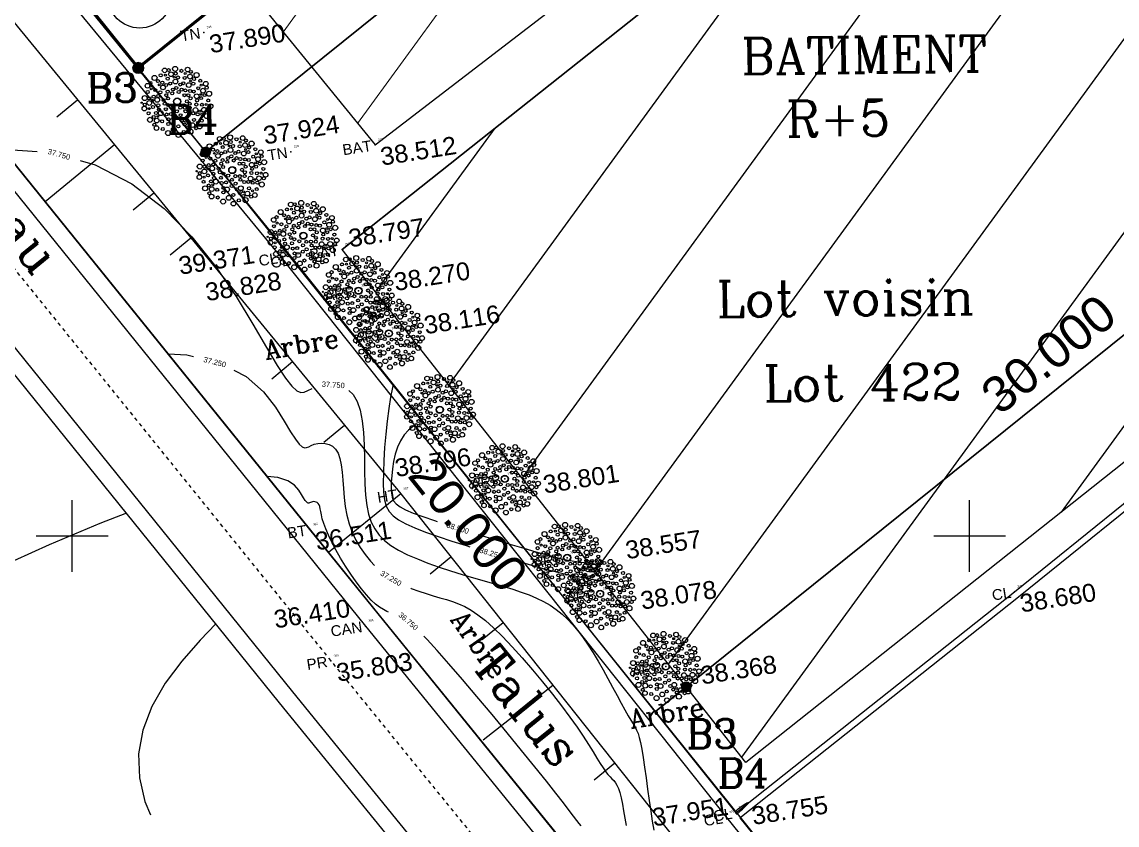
# Model space of a CAD drawing. Header units: metres. Extents: x 394092 to 394268, y 588562 to 588788.
# Drawn here: x 394198.6 to 394229.11, y 588591.95 to 588614.32 of the extents above; entities that cross this region are included whole.
import ezdxf
from ezdxf.enums import TextEntityAlignment as Align

# ---------------------------------------------------------------- set-up
doc = ezdxf.new("R2010")
doc.units = ezdxf.units.M
doc.linetypes.add('ACAD_ISO03W100', pattern=[30, 12, -18])
for name, color, linetype in [('ARBRE', 3, 'Continuous'), ('BAS TALURE', 9, 'Continuous'), ('BATIMENT', 6, 'Continuous'), ('CADRE', 7, 'Continuous'), ('CANIVEAU', 5, 'Continuous'), ('Carroyage(1)_Croix', 7, 'Continuous'), ('CLOTURE', 7, 'Continuous'), ('CN_01_00', 7, 'Continuous'), ('Cotation Courbes de niveau', 7, 'Continuous'), ('Cotation Linéaire', 1, 'Continuous'), ('HAUT TALURE', 8, 'Continuous'), ('IL', 70, 'Continuous'), ('L', 10, 'Continuous'), ('LOTS', 7, 'Continuous'), ('Talus', 35, 'Continuous'), ('TopoAlt', 150, 'Continuous'), ('TopoCod', 1, 'Continuous'), ('TOPOJIS', 7, 'Continuous'), ('TopoMat', 3, 'Continuous')]:
    doc.layers.add(name, color=color, linetype=linetype)
doc.styles.add('ROMANC', font='romanc.shx', dxfattribs={"height": 10})
doc.styles.get("Standard").update_dxf_attribs({"font": 'arial.ttf'})
doc.dimstyles.new('ISO-25', dxfattribs={"dimtxt": 2.5, "dimasz": 2.5, "dimexe": 1.25, "dimexo": 0.625, "dimtad": 1, "dimdec": 3, "dimzin": 1, "dimtxsty": 'Standard', "dimcen": 2.5, "dimadec": 0, "dimazin": 0, "dimtfac": 1, "dimtdec": 3, "dimtmove": 0, "dimatfit": 3, "dimfxl": 1, "dimarcsym": 0})
pattern_1 = [(53.91864724, (95911.749, -54374.0705), (-2.565976575, 1.869863422), [])]

# ---------------------------------------------------------------- blocks, each defined once
blk = doc.blocks.new('TCPOINT')
at = {"color": 0}
blk.add_point((0, 0), dxfattribs=at)
at = {"layer": 'TopoAlt'}
blk.add_attdef('ALT', text='', height=0.5, dxfattribs=at).set_placement((0.1, -0.1), align=Align.TOP_LEFT)
at = {"layer": 'TopoCod'}
blk.add_attdef('COD', text='', height=0.3, dxfattribs=at).set_placement((-0.1, 0), align=Align.MIDDLE_RIGHT)
at = {"layer": 'TopoMat'}
blk.add_attdef('MAT', (0.1, 0.1), '', height=0.3, dxfattribs=at)
blk = doc.blocks.new('V003')
at = {"color": 0}
for centre, radius in [((-0.327, 1.466), 0.103), ((-0.151, 1.448), 0.0675), ((0.142, 1.456), 0.112), ((-1.193, 0.912), 0.103), ((-1.046, 1.012), 0.0675), ((-0.827, 1.207), 0.112), ((-0.699, 1.041), 0.0675), ((-0.536, 1.277), 0.0675), ((-0.517, 0.942), 0.0675), ((-0.33, 1.253), 0.044), ((-0.251, 1.08), 0.0675), ((-0.075, 1.247), 0.106), ((0.067, 0.895), 0.106), ((0.045, 1.093), 0.0415), ((0.134, 1.247), 0.0675), ((0.209, 1.054), 0.0675), ((0.41, 1.322), 0.0675), ((0.501, 0.989), 0.0675), ((0.553, 1.172), 0.044), ((0.691, 1.333), 0.103), ((0.744, 1.004), 0.106), ((0.815, 1.206), 0.0675), ((1.045, 1.024), 0.112), ((-1.409, 0.393), 0.112), ((-1.231, 0.634), 0.0675), ((-1.058, 0.748), 0.044), ((-0.886, 0.666), 0.0675), ((-0.679, 0.533), 0.0675), ((-0.668, 0.867), 0.0415), ((-0.524, 0.729), 0.106), ((-0.363, 0.81), 0.0675), ((-0.348, 0.506), 0.0675), ((-0.178, 0.845), 0.0675), ((-0.104, 0.559), 0.0675), ((0.059, 0.611), 0.0675), ((0.255, 0.726), 0.0675), ((0.279, 0.495), 0.0675), ((0.407, 0.762), 0.0675), ((0.438, 0.43), 0.0675), ((0.627, 0.643), 0.106), ((0.737, 0.808), 0.0415), ((0.838, 0.673), 0.0675), ((0.904, 0.869), 0.0675), ((1.02, 0.435), 0.0675), ((1.164, 0.749), 0.0675), ((1.177, 0.543), 0.044), ((1.387, 0.577), 0.103), ((-1.578, 0.21), 0.027), ((-1.5, -0.068), 0.103), ((-1.452, 0.103), 0.0675), ((-1.241, 0.142), 0.106), ((-1.205, 0.348), 0.0675), ((-1.107, -0.06), 0.0675), ((-1.069, 0.234), 0.0415), ((-1.002, 0.389), 0.0675), ((-0.87, 0.221), 0.106), ((-0.863, -0.028), 0.0675), ((-0.798, 0.387), 0.0675), ((-0.591, 0.164), 0.0675), ((-0.568, -0.006), 0.0675), ((-0.439, 0.361), 0.0675), ((-0.381, 0.203), 0.0675), ((-0.161, 0.4), 0.0675), ((0.134, 0.41), 0.0675), ((0.366, 0.228), 0.0675), ((0.427, -0.061), 0.0675), ((0.532, 0.2), 0.0675), ((0.612, 0.048), 0.0675), ((0.642, 0.372), 0.0675), ((0.801, 0.322), 0.0675), ((0.894, 0.09), 0.106), ((1.075, -0.023), 0.0675), ((1.085, 0.145), 0.0415), ((1.215, 0.291), 0.106), ((1.251, 0.085), 0.0675), ((1.4, 0.4), 0.0675), ((1.459, 0.113), 0.112), ((-1.35, -0.306), 0.0675), ((-1.291, -0.107), 0.044), ((-1.147, -0.507), 0.0675), ((-1.018, -0.346), 0.0675), ((-0.969, -0.508), 0.0415), ((-0.861, -0.216), 0.0675), ((-0.809, -0.39), 0.106), ((-0.563, -0.49), 0.0675), ((-0.558, -0.255), 0.0675), ((-0.422, -0.089), 0.0675), ((-0.364, -0.501), 0.0675), ((-0.221, -0.214), 0.0675), ((-0.088, -0.424), 0.0675), ((0.089, -0.291), 0.0675), ((0.288, -0.321), 0.0675), ((0.289, -0.489), 0.0675), ((0.5, -0.356), 0.0675), ((0.536, -0.189), 0.0675), ((0.742, -0.506), 0.106), ((0.821, -0.268), 0.0675), ((0.883, -0.091), 0.0675), ((1.061, -0.322), 0.0675), ((1.118, -0.558), 0.106), ((1.25, -0.341), 0.044), ((1.373, -0.175), 0.0675), ((1.433, -0.449), 0.103), ((-1.332, -0.605), 0.112), ((-1.178, -0.854), 0.0675), ((-1.106, -1.016), 0.103), ((-1.042, -0.689), 0.106), ((-0.809, -0.757), 0.0675), ((-0.557, -0.919), 0.0675), ((-0.52, -0.719), 0.0675), ((-0.369, -0.819), 0.106), ((-0.143, -0.7), 0.0675), ((0.045, -0.623), 0.0675), ((0.064, -0.885), 0.0675), ((0.243, -0.864), 0.106), ((0.443, -0.612), 0.0675), ((0.605, -0.929), 0.0675), ((0.618, -0.637), 0.0675), ((0.809, -0.709), 0.0675), ((0.94, -1.017), 0.0675), ((0.924, -0.586), 0.0415), ((1.013, -0.74), 0.0675), ((1.19, -0.851), 0.112), ((1.329, -0.593), 0.0675), ((-0.838, -1.102), 0.0675), ((-0.632, -1.32), 0.112), ((-0.356, -1.198), 0.106), ((-0.194, -1.489), 0.103), ((-0.133, -1.1), 0.0675), ((0.067, -1.383), 0.0675), ((0.164, -1.062), 0.0675), ((0.301, -1.218), 0.0675), ((0.364, -1.417), 0.112), ((0.331, -1.043), 0.0415), ((0.497, -1.146), 0.106), ((0.637, -1.309), 0.0675), ((0.739, -1.064), 0.044), ((0.809, -1.265), 0.103)]:
    blk.add_circle(centre, radius, dxfattribs=at)
at = {"color": 0, "linetype": 'ByBlock'}
for radius in [0.161, 0.145]:
    blk.add_circle((0, 0), radius, dxfattribs=at)
blk = doc.blocks.new('*D14')
at = {"layer": 'Defpoints', "color": 0, "transparency": 16777216}
for p in [(394120.614, 588761.996), (394247.991, 588603.509), (394247.991, 588603.509)]:
    blk.add_point(p, dxfattribs=at)
at = {"color": 0, "lineweight": 13, "transparency": 16777216, "insert": (394185.492, 588683.709), "char_height": 1.5, "attachment_point": 5, "rotation": 308.7891}
blk.add_mtext('203,330', dxfattribs=at)

msp = doc.modelspace()

# ---------------------------------------------------------------- hatches: boundary and pattern name
h = msp.add_hatch()
h.set_pattern_fill('ANSI31', color=256, angle=8.91865)
h.set_pattern_definition(pattern_1)
h.paths.add_polyline_path([(394207.5198, 588607.979), (394218.768, 588593.6901), (394240.7758, 588611.1531), (394229.5275, 588625.4421)])
h.paths.add_polyline_path([(394240.1387, 588609.7121), (394242.5017, 588610.0829), (394242.3828, 588610.84), (394240.0199, 588610.4692)], flags=9)
h.paths.add_polyline_path([(394229.6143, 588624.7101), (394231.9773, 588625.0809), (394231.8585, 588625.838), (394229.4955, 588625.4672)], flags=9)
h.paths.add_polyline_path([(394216.906, 588616.8393), (394219.2688, 588617.2101), (394219.1501, 588617.9667), (394216.7873, 588617.5959)], flags=25)
h.paths.add_polyline_path([(394219.9052, 588618.0824), (394222.268, 588618.4532), (394222.1492, 588619.2098), (394219.7864, 588618.839)], flags=25)
h.paths.add_polyline_path([(394224.0942, 588620.7717), (394226.4571, 588621.1425), (394226.3383, 588621.8996), (394223.9754, 588621.5288)], flags=24)
h.paths.add_polyline_path([(394227.34, 588624.1005), (394229.703, 588624.4713), (394229.5842, 588625.2284), (394227.2212, 588624.8576)], flags=25)
h.paths.add_polyline_path([(394207.6352, 588607.8832), (394209.9982, 588608.254), (394209.8794, 588609.0111), (394207.5164, 588608.6403)], flags=9)
h.paths.add_polyline_path([(394217.4437, 588595.7066), (394219.8067, 588596.0774), (394219.6879, 588596.8345), (394217.3249, 588596.4637)], flags=24)
h.paths.add_polyline_path([(394215.769, 588597.7917), (394218.1319, 588598.1626), (394218.0131, 588598.9197), (394215.6502, 588598.5488)], flags=24)
h.paths.add_polyline_path([(394215.3482, 588599.1967), (394217.7111, 588599.5675), (394217.5923, 588600.3246), (394215.2294, 588599.9538)], flags=24)
h.paths.add_polyline_path([(394213.0537, 588601.0263), (394215.4166, 588601.3971), (394215.2978, 588602.1542), (394212.9349, 588601.7834)], flags=24)
h.paths.add_polyline_path([(394209.7364, 588605.4635), (394212.0994, 588605.8344), (394211.9806, 588606.5915), (394209.6176, 588606.2206)], flags=24)
h.paths.add_polyline_path([(394208.901, 588606.6679), (394211.264, 588607.0387), (394211.1452, 588607.7958), (394208.7822, 588607.425)], flags=24)
h.paths.add_polyline_path([(394217.9512, 588612.6058), (394225.8793, 588612.6942), (394225.8626, 588614.1941), (394217.9345, 588614.1057)], flags=24)
h.paths.add_polyline_path([(394219.5972, 588610.8654), (394223.097, 588610.9044), (394223.0803, 588612.4044), (394219.5805, 588612.3653)], flags=24)
h = msp.add_hatch(color=0)
h.dxf.hatch_style = 1
edge = h.paths.add_edge_path()
edge.add_arc((394201.842, 588613.037), 0.1586, 0, 360)
h = msp.add_hatch(color=0)
h.dxf.hatch_style = 1
edge = h.paths.add_edge_path()
edge.add_arc((394203.721, 588610.698), 0.1373, 0, 360)
h = msp.add_hatch(color=0)
h.dxf.hatch_style = 1
edge = h.paths.add_edge_path()
edge.add_arc((394217.1086, 588595.7981), 0.1373, 0, 360)
at = {"layer": 'BATIMENT', "lineweight": 13}
h = msp.add_hatch(dxfattribs=at)
h.set_pattern_fill('ANSI31', color=256, angle=8.91865)
h.set_pattern_definition(pattern_1)
h.paths.add_polyline_path([(394199.1027, 588653.2039), (394184.0994, 588641.1411), (394195.9924, 588626.1627), (394208.4362, 588610.8923), (394216.9051, 588617.404), (394210.8939, 588624.9088), (394211.3172, 588630.5132), (394214.9368, 588633.462)])
h.paths.add_polyline_path([(394192.1631, 588649.2622), (394194.5261, 588649.633), (394194.4073, 588650.3901), (394192.0443, 588650.0193)], flags=25)
h.paths.add_polyline_path([(394195.6969, 588649.7849), (394198.0598, 588650.1558), (394197.941, 588650.9129), (394195.578, 588650.5421)], flags=24)
h.paths.add_polyline_path([(394195.0566, 588650.8333), (394197.4196, 588651.2041), (394197.3008, 588651.9612), (394194.9378, 588651.5904)], flags=25)
h.paths.add_polyline_path([(394194.2637, 588652.8001), (394196.6267, 588653.1709), (394196.5078, 588653.928), (394194.1449, 588653.5572)], flags=9)
h.paths.add_polyline_path([(394199.2598, 588652.7224), (394201.6228, 588653.0932), (394201.504, 588653.8503), (394199.141, 588653.4795)], flags=9)
h.paths.add_polyline_path([(394215.0236, 588632.73), (394217.3866, 588633.1008), (394217.2677, 588633.8579), (394214.9048, 588633.4871)], flags=9)
h.paths.add_polyline_path([(394211.404, 588629.7812), (394213.7669, 588630.152), (394213.6481, 588630.9091), (394211.2852, 588630.5383)], flags=25)
h.paths.add_polyline_path([(394211.1741, 588625.3439), (394213.5371, 588625.7147), (394213.4183, 588626.4718), (394211.0553, 588626.101)], flags=25)
h.paths.add_polyline_path([(394210.9807, 588624.1768), (394213.3437, 588624.5476), (394213.2249, 588625.3047), (394210.8619, 588624.9339)], flags=24)
h.paths.add_polyline_path([(394212.6209, 588619.7326), (394214.9838, 588620.1035), (394214.865, 588620.8606), (394212.5021, 588620.4897)], flags=24)
h.paths.add_polyline_path([(394216.5418, 588617.6874), (394218.9048, 588618.0582), (394218.786, 588618.8153), (394216.423, 588618.4445)], flags=9)
h.paths.add_polyline_path([(394216.906, 588616.8393), (394219.2688, 588617.2101), (394219.1501, 588617.9667), (394216.7873, 588617.5959)], flags=9)
h.paths.add_polyline_path([(394203.7539, 588613.2918), (394206.1168, 588613.6626), (394205.998, 588614.4197), (394203.6351, 588614.0489)], flags=25)
h.paths.add_polyline_path([(394203.1194, 588617.1802), (394205.4823, 588617.551), (394205.3635, 588618.3081), (394203.0006, 588617.9373)], flags=25)
h.paths.add_polyline_path([(394198.4591, 588620.513), (394200.8221, 588620.8838), (394200.7033, 588621.6409), (394198.3403, 588621.2701)], flags=25)
h.paths.add_polyline_path([(394197.1363, 588621.984), (394199.4993, 588622.3548), (394199.3805, 588623.1119), (394197.0175, 588622.7411)], flags=25)
h.paths.add_polyline_path([(394194.2047, 588625.0327), (394196.5677, 588625.4035), (394196.4489, 588626.1606), (394194.0859, 588625.7898)], flags=25)
h.paths.add_polyline_path([(394196.071, 588626.0026), (394198.434, 588626.3735), (394198.3152, 588627.1306), (394195.9522, 588626.7597)], flags=25)
h.paths.add_polyline_path([(394195.4564, 588626.6253), (394197.8193, 588626.9961), (394197.7005, 588627.7532), (394195.3375, 588627.3824)], flags=25)
h.paths.add_polyline_path([(394191.3426, 588629.2122), (394193.7056, 588629.583), (394193.5868, 588630.3401), (394191.2238, 588629.9693)], flags=25)
h.paths.add_polyline_path([(394192.2284, 588630.7954), (394194.5913, 588631.1663), (394194.4725, 588631.9234), (394192.1096, 588631.5525)], flags=25)
h.paths.add_polyline_path([(394187.8454, 588633.2171), (394190.2084, 588633.5879), (394190.0895, 588634.345), (394187.7266, 588633.9742)], flags=25)
h.paths.add_polyline_path([(394185.7916, 588636.4743), (394188.1545, 588636.8451), (394188.0357, 588637.6022), (394185.6727, 588637.2314)], flags=25)
h.paths.add_polyline_path([(394184.295, 588638.181), (394186.6579, 588638.5518), (394186.5391, 588639.3089), (394184.1762, 588638.9381)], flags=25)
h.paths.add_polyline_path([(394184.1862, 588640.4091), (394186.5492, 588640.7799), (394186.4304, 588641.537), (394184.0674, 588641.1662)], flags=9)
h.paths.add_polyline_path([(394182.5013, 588640.8704), (394184.8643, 588641.2413), (394184.7455, 588641.9984), (394182.3825, 588641.6275)], flags=9)
h.paths.add_polyline_path([(394183.9424, 588642.8857), (394186.3054, 588643.2565), (394186.1866, 588644.0136), (394183.8236, 588643.6428)], flags=9)
h.paths.add_polyline_path([(394186.3997, 588644.0615), (394188.7627, 588644.4323), (394188.6439, 588645.1894), (394186.2809, 588644.8186)], flags=25)
h.paths.add_polyline_path([(394188.4357, 588643.5528), (394190.7987, 588643.9237), (394190.6798, 588644.6808), (394188.3169, 588644.31)], flags=24)
h.paths.add_polyline_path([(394197.4287, 588634.5396), (394203.9372, 588639.0675), (394203.0806, 588640.2988), (394196.5721, 588635.771)], flags=24)
h.paths.add_polyline_path([(394199.7943, 588634.2898), (394202.4719, 588636.1526), (394201.6153, 588637.384), (394198.9376, 588635.5212)], flags=24)

# ---------------------------------------------------------------- linework, layer by layer
at = {"color": 0, "ltscale": 0.001, "elevation": 0.054, "flags": 128}
for points in [[(394200.1497, 588612.1438), (394199.5727, 588611.6694)], [(394202.2794, 588609.5474), (394201.7023, 588609.073)], [(394203.307, 588608.2946), (394202.7299, 588607.8202)], [(394206.1353, 588604.8465), (394205.5582, 588604.3721)], [(394207.5852, 588603.0788), (394207.0081, 588602.6044)], [(394210.5486, 588599.4123), (394209.9715, 588598.9378)], [(394212.0029, 588597.5833), (394211.4258, 588597.1088)], [(394215.1148, 588593.6696), (394214.5378, 588593.1952)]]:
    msp.add_lwpolyline(points, dxfattribs=at)
msp.add_circle((394201.8819, 588615.0338, -37.781), 0.8847)
at = {"color": 0, "lineweight": 13}
for centre, radius in [((394201.842, 588613.037), 0.1586), ((394203.721, 588610.698), 0.1373), ((394217.1086, 588595.7981, 1.785), 0.1373)]:
    msp.add_circle(centre, radius, dxfattribs=at)
at = {"layer": 'BAS TALURE', "elevation": -1.412, "flags": 128}
msp.add_lwpolyline([(394221.4534, 588581.8209), (394215.1092, 588589.7085), (394206.6241, 588600.1763), (394184.557, 588627.4937), (394177.288, 588636.4936), (394161.8639, 588655.534), (394163.2161, 588656.4465)], dxfattribs=at)
at = {"layer": 'BATIMENT', "flags": 128}
for points, elevation in [([(394216.9051, 588617.404), (394210.8939, 588624.9088), (394211.3172, 588630.5132), (394214.9368, 588633.462), (394199.1027, 588653.2039), (394184.0994, 588641.1411), (394195.9924, 588626.1627), (394208.4362, 588610.8923), (394216.9051, 588617.404)], 2.744), ([(394240.7758, 588611.1531), (394229.5275, 588625.4421), (394207.5198, 588607.979)], 1.505), ([(394240.7758, 588611.1531), (394218.768, 588593.6901)], 2.274), ([(394218.768, 588593.6901), (394207.5198, 588607.979)], 1.785)]:
    msp.add_lwpolyline(points, dxfattribs=dict(at, elevation=elevation))
at = {"layer": 'BATIMENT', "ltscale": 0.001, "elevation": 1.785, "flags": 128}
msp.add_lwpolyline([(394207.5198, 588607.979), (394229.5275, 588625.4421), (394240.7758, 588611.1531), (394218.768, 588593.6901), (394207.5198, 588607.979)], dxfattribs=at)
at = {"layer": 'CANIVEAU', "flags": 128}
for points, elevation in [([(394139.4143, 588683.3758), (394163.152, 588653.9365), (394177.3872, 588636.3712), (394184.6656, 588627.3593), (394208.5485, 588597.7941), (394214.0425, 588591.0347)], -1.163), ([(394139.0406, 588683.0745), (394162.7787, 588653.6347), (394177.0141, 588636.0693), (394184.2922, 588627.0577), (394208.1756, 588597.4919), (394213.67, 588590.732)], -1.163), ([(394219.5522, 588579.076), (394211.4432, 588589.1506), (394206.1494, 588595.6576), (394182.0641, 588625.4974), (394175.2057, 588633.9695), (394161.2575, 588651.2217), (394137.565, 588680.6029)], -1.441), ([(394219.1782, 588578.775), (394211.0701, 588588.8487), (394205.7765, 588595.3554), (394181.6908, 588625.1956), (394174.8327, 588633.6675), (394160.884, 588650.9202), (394137.1913, 588680.3015)], -1.441)]:
    msp.add_lwpolyline(points, dxfattribs=dict(at, elevation=elevation))
at = {"layer": 'CANIVEAU', "color": 0, "linetype": 'ACAD_ISO03W100', "ltscale": 0.001, "elevation": -1.702, "flags": 128}
msp.add_lwpolyline([(394137.7844, 588682.4828), (394148.789, 588668.8342), (394155.4942, 588660.5188), (394159.9048, 588655.0489), (394162.3067, 588652.0721), (394176.4311, 588635.1913), (394183.1197, 588626.3499), (394188.1325, 588620.1418), (394207.2084, 588596.5183), (394212.5566, 588589.9413), (394216.8863, 588584.5602), (394219.6206, 588581.1618), (394220.4596, 588580.1317)], dxfattribs=at)
at = {"layer": 'Carroyage(1)_Croix', "ltscale": 0.001}
for p, q in [((394200, 588599), (394200, 588601)), ((394225, 588599), (394225, 588601)), ((394199, 588600), (394201, 588600)), ((394224, 588600), (394226, 588600))]:
    msp.add_line(p, q, dxfattribs=at)
at = {"layer": 'CLOTURE', "flags": 128}
for points, elevation in [([(394187.7536, 588630.2469), (394189.3727, 588628.2953), (394206.1582, 588607.7026), (394218.4864, 588592.2915), (394226.2524, 588598.4449)], 0.596), ([(394187.8506, 588629.5383), (394205.8251, 588607.7607), (394218.2263, 588592.1626), (394225.0971, 588583.6631)], 0.318), ([(394218.4864, 588592.2915), (394226.2524, 588598.4449), (394235.3567, 588605.7962), (394241.2655, 588611.6187)], 0.596), ([(394226.2524, 588598.4449), (394235.3567, 588605.7962), (394241.2655, 588611.6187)], 0.899), ([(394218.5982, 588592.1504), (394226.3648, 588598.3043), (394235.4768, 588605.6618), (394241.2506, 588611.3513)], 0.596), ([(394218.5996, 588592.1515), (394225.3166, 588583.8422)], 0.596)]:
    msp.add_lwpolyline(points, dxfattribs=dict(at, elevation=elevation))
at = {"layer": 'CN_01_00', "color": 7, "flags": 128}
for points, elevation in [([(394202.1575, 588612.6031), (394202.1959, 588612.5116)], 38.25), ([(394198.0797, 588610.7536), (394198.2076, 588610.7629), (394199.0238, 588610.7052)], 37.75), ([(394200.2238, 588610.4626), (394200.6438, 588610.3426), (394201.6646, 588609.8066), (394202.5599, 588609.1177), (394203.337, 588608.3293), (394204.0034, 588607.4948), (394204.5665, 588606.6675), (394205.0337, 588605.901), (394205.4122, 588605.2486), (394205.7107, 588604.751), (394205.9418, 588604.399), (394206.1192, 588604.1705), (394206.2567, 588604.0434), (394206.3681, 588603.9959), (394206.4671, 588604.0059), (394206.5674, 588604.0513), (394206.6828, 588604.1103)], 37.75), ([(394202.6699, 588605.0713), (394203.1956, 588605.042), (394203.3806, 588604.995)], 37.25), ([(394204.5078, 588604.6144), (394204.844, 588604.4404), (394205.3326, 588604.0181), (394205.6674, 588603.5871), (394205.9013, 588603.2017), (394206.0793, 588602.9049), (394206.2171, 588602.6949), (394206.323, 588602.5586), (394206.405, 588602.4829), (394206.4714, 588602.4545), (394206.5304, 588602.4604), (394206.5903, 588602.4876), (394206.6591, 588602.5227), (394206.743, 588602.5544), (394206.8393, 588602.577), (394206.9433, 588602.5869), (394207.05, 588602.58), (394207.1548, 588602.5525), (394207.2529, 588602.5006), (394207.3394, 588602.4203), (394207.4095, 588602.3078), (394207.4602, 588602.1607), (394207.4948, 588601.9829), (394207.5185, 588601.7799), (394207.5365, 588601.5572), (394207.5539, 588601.3203), (394207.5757, 588601.0745), (394207.6071, 588600.8254), (394207.6533, 588600.5783), (394207.7183, 588600.3382), (394207.8022, 588600.1069), (394207.9041, 588599.8859), (394208.0229, 588599.6764), (394208.1577, 588599.4797), (394208.3075, 588599.2973), (394208.426, 588599.1766)], 37.25), ([(394208.945, 588604.219), (394208.9232, 588604.1376), (394208.8686, 588603.8658), (394208.8186, 588603.5492), (394208.7741, 588603.2013), (394208.7359, 588602.8358), (394208.7052, 588602.4663), (394208.6829, 588602.1064), (394208.6698, 588601.7696), (394208.6671, 588601.4697), (394208.6763, 588601.2166), (394208.7026, 588601.0064), (394208.7516, 588600.8316), (394208.8293, 588600.6848), (394208.9413, 588600.5585), (394209.0934, 588600.4453), (394209.2915, 588600.3376), (394209.5412, 588600.2279), (394209.8455, 588600.1107), (394210.1948, 588599.9868), (394210.5768, 588599.8591), (394210.9791, 588599.7305), (394211.0761, 588599.7005)], 38.25), ([(394207.7057, 588604.0478), (394207.8233, 588603.9386), (394207.9409, 588603.7499), (394208.0255, 588603.5038), (394208.0811, 588603.2097), (394208.1142, 588602.88), (394208.1314, 588602.5272), (394208.1391, 588602.1639), (394208.1437, 588601.8025), (394208.1519, 588601.4555), (394208.17, 588601.1355), (394208.2039, 588600.852), (394208.2565, 588600.6037), (394208.3302, 588600.386), (394208.4273, 588600.1945), (394208.55, 588600.025), (394208.7006, 588599.873), (394208.8814, 588599.7341), (394209.0948, 588599.604), (394209.3415, 588599.4791), (394209.6162, 588599.3588), (394209.9123, 588599.2433), (394210.2231, 588599.1331), (394210.5417, 588599.0282), (394210.8615, 588598.9289), (394211.1758, 588598.8356), (394211.4778, 588598.7485), (394211.7621, 588598.6673), (394212.0285, 588598.5901), (394212.278, 588598.5144), (394212.5118, 588598.4378), (394212.731, 588598.3579), (394212.9367, 588598.2722), (394213.1299, 588598.1783), (394213.3117, 588598.0738), (394213.4834, 588597.9565), (394213.6461, 588597.8258), (394213.8014, 588597.6814), (394213.9506, 588597.523), (394214.0951, 588597.3503), (394214.2362, 588597.163), (394214.3754, 588596.9607), (394214.5141, 588596.7432), (394214.6531, 588596.5112), (394214.791, 588596.2702), (394214.9258, 588596.0265), (394215.0557, 588595.7866), (394215.1785, 588595.5569), (394215.2925, 588595.344), (394215.3956, 588595.1542), (394215.4858, 588594.994), (394215.562, 588594.867), (394215.6256, 588594.765), (394215.6789, 588594.6769), (394215.7242, 588594.5919), (394215.7635, 588594.4989), (394215.7992, 588594.3868), (394215.8335, 588594.2447), (394215.8686, 588594.0615), (394215.9063, 588593.8301), (394215.9463, 588593.5592), (394215.9882, 588593.2614), (394216.0312, 588592.9492), (394216.0748, 588592.6352), (394216.1182, 588592.3321), (394216.1609, 588592.0523), (394216.2023, 588591.8085)], 37.75), ([(394209.5414, 588603.0864), (394209.5086, 588603.062), (394209.3701, 588602.9461), (394209.247, 588602.8129), (394209.145, 588602.6542), (394209.0635, 588602.4741), (394209.0003, 588602.2794), (394208.9535, 588602.0772), (394208.921, 588601.8744), (394208.9007, 588601.678), (394208.8907, 588601.495), (394208.8887, 588601.3323), (394208.8945, 588601.1948), (394208.9143, 588601.0792), (394208.9558, 588600.9801), (394209.0269, 588600.8919), (394209.1355, 588600.8092), (394209.2894, 588600.7266), (394209.4964, 588600.6387), (394209.7644, 588600.5399), (394210.0972, 588600.4265), (394210.1703, 588600.4027)], 38.5), ([(394208.8136, 588597.8786), (394208.765, 588597.899), (394208.6692, 588597.9494), (394208.5657, 588598.0165), (394208.4538, 588598.1041), (394208.3328, 588598.2161), (394208.2019, 588598.3562), (394208.0613, 588598.5264), (394207.9144, 588598.7215), (394207.7654, 588598.9345), (394207.6184, 588599.1582), (394207.4779, 588599.3858), (394207.3479, 588599.6102), (394207.2327, 588599.8243), (394207.1365, 588600.0212), (394207.0623, 588600.1952), (394207.0076, 588600.3465), (394206.9686, 588600.4767), (394206.9416, 588600.5873), (394206.9228, 588600.6799), (394206.9085, 588600.7561), (394206.8948, 588600.8175), (394206.8781, 588600.8657), (394206.8554, 588600.9021), (394206.8275, 588600.928), (394206.7957, 588600.9448), (394206.7618, 588600.9537), (394206.7273, 588600.9559), (394206.6937, 588600.9527), (394206.6626, 588600.9454), (394206.6354, 588600.9352), (394206.6132, 588600.9238), (394206.5938, 588600.915), (394206.5747, 588600.9131), (394206.5532, 588600.9223), (394206.5267, 588600.9468), (394206.4925, 588600.9909), (394206.4479, 588601.0588), (394206.3903, 588601.1547), (394206.3133, 588601.2787), (394206.1948, 588601.4134), (394206.0092, 588601.5371), (394205.7308, 588601.6284), (394205.4283, 588601.6566)], 36.75), ([(394201.5145, 588600.6356), (394200.7692, 588600.3442), (394199.3579, 588599.7496), (394197.873, 588599.0887), (394196.3639, 588598.3864), (394196.0153, 588598.2175)], 36.75), ([(394211.3144, 588600.0416), (394211.3373, 588600.0346), (394211.7743, 588599.9018), (394212.1945, 588599.7757), (394212.581, 588599.6608), (394212.9165, 588599.5615), (394213.1911, 588599.4812), (394213.423, 588599.417), (394213.6377, 588599.3651), (394213.8605, 588599.3213), (394214.1168, 588599.2815), (394214.3939, 588599.2466)], 38.5), ([(394212.2493, 588599.3476), (394212.5431, 588599.2621), (394212.8643, 588599.1698), (394213.1535, 588599.0889), (394213.4201, 588599.0179), (394213.6737, 588598.9551), (394213.9239, 588598.8991), (394214.1803, 588598.8482), (394214.4526, 588598.8009), (394214.7502, 588598.7556), (394214.7841, 588598.7509)], 38.25), ([(394209.4341, 588598.5464), (394209.4461, 588598.5412), (394209.6534, 588598.4636), (394209.8577, 588598.3953), (394210.0561, 588598.3345), (394210.2456, 588598.2796), (394210.4245, 588598.2279), (394210.5962, 588598.1738), (394210.7653, 588598.1111), (394210.9367, 588598.0333), (394211.1149, 588597.9341), (394211.3048, 588597.807), (394211.5109, 588597.6458), (394211.738, 588597.4441), (394211.9889, 588597.1982), (394212.2583, 588596.9148), (394212.5391, 588596.6034), (394212.8242, 588596.2735), (394213.1064, 588595.9344), (394213.3785, 588595.5957), (394213.6335, 588595.2667), (394213.8642, 588594.957), (394214.0652, 588594.6742), (394214.2378, 588594.4193), (394214.3855, 588594.1917), (394214.5112, 588593.9907), (394214.6184, 588593.8155), (394214.71, 588593.6654), (394214.7895, 588593.5397), (394214.8599, 588593.4378), (394214.924, 588593.3578), (394214.9828, 588593.2938), (394215.0368, 588593.2387), (394215.0866, 588593.1855), (394215.1327, 588593.1272), (394215.1755, 588593.0567), (394215.2158, 588592.967), (394215.2538, 588592.851), (394215.2904, 588592.7042), (394215.3261, 588592.5314), (394215.3618, 588592.3402), (394215.3983, 588592.1378), (394215.4363, 588591.9317)], 37.25), ([(394204.0047, 588597.5505), (394203.562, 588597.1014), (394203.0502, 588596.5158), (394202.5937, 588595.8976), (394202.2226, 588595.2547), (394201.9671, 588594.5951), (394201.851, 588593.9272), (394201.8729, 588593.2602), (394202.0249, 588592.6039), (394202.184, 588592.2352)], 36.5), ([(394214.1834, 588591.9252), (394214.1276, 588591.9867), (394214.0582, 588592.074), (394213.9668, 588592.1948), (394213.8451, 588592.357), (394213.6847, 588592.5685), (394213.4772, 588592.8371), (394213.2143, 588593.1708), (394212.8916, 588593.5727), (394212.5209, 588594.0284), (394212.1177, 588594.5185), (394211.6978, 588595.0239), (394211.2768, 588595.5254), (394210.8704, 588596.0038), (394210.4944, 588596.4399), (394210.1643, 588596.8145), (394209.8919, 588597.1133), (394209.8002, 588597.2089)], 36.75)]:
    msp.add_lwpolyline(points, dxfattribs=dict(at, elevation=elevation))
at = {"layer": 'CN_01_00', "color": 7, "elevation": 38.75, "flags": 128}
msp.add_lwpolyline([(394218.8216, 588592.5667), (394218.7976, 588592.5562), (394218.7637, 588592.5374), (394218.7231, 588592.5124), (394218.6788, 588592.4835), (394218.6341, 588592.4528), (394218.592, 588592.4225), (394218.5556, 588592.3948), (394218.5274, 588592.3714), (394218.507, 588592.3522), (394218.4931, 588592.3366), (394218.4848, 588592.3241), (394218.4809, 588592.3141), (394218.4803, 588592.306), (394218.4819, 588592.2993), (394218.4845, 588592.2933), (394218.4874, 588592.2878), (394218.4901, 588592.2825), (394218.4929, 588592.2776), (394218.4955, 588592.273), (394218.4981, 588592.2687), (394218.5005, 588592.265), (394218.5028, 588592.2616), (394218.505, 588592.2588), (394218.5072, 588592.2567), (394218.5102, 588592.2559), (394218.5148, 588592.2572), (394218.5222, 588592.2616), (394218.5332, 588592.2698), (394218.5488, 588592.2827), (394218.5699, 588592.301), (394218.5974, 588592.3256), (394218.6317, 588592.3568), (394218.6705, 588592.3927), (394218.7108, 588592.4307), (394218.7497, 588592.4684), (394218.7843, 588592.5033), (394218.8116, 588592.533), (394218.8288, 588592.555), (394218.8327, 588592.5668), (394218.8216, 588592.5667)], close=True, dxfattribs=at)
at = {"layer": 'HAUT TALURE', "elevation": 0.054, "flags": 128}
msp.add_lwpolyline([(394163.2161, 588656.4465), (394178.1322, 588638.8583), (394185.2283, 588630.3354), (394209.1512, 588601.1696), (394216.8617, 588591.4727), (394223.3432, 588583.074), (394221.4534, 588581.8209)], dxfattribs=at)
at = {"layer": 'IL'}
msp.add_lwpolyline([(394120.61, 588761.997), (394247.987, 588603.51), (394236.529, 588569.878), (394110.794, 588726.321), (394115.233, 588757.675)], close=True, dxfattribs=at)
at = {"layer": 'L'}
for points in [[(394214.578, 588645.078), (394227.107, 588629.489), (394203.721, 588610.698), (394191.192, 588626.287)], [(394227.107, 588629.489), (394239.636, 588613.9), (394216.251, 588595.109), (394203.721, 588610.698)], [(394239.636, 588613.9), (394247.987, 588603.51), (394236.529, 588569.878), (394216.251, 588595.109)]]:
    msp.add_lwpolyline(points, close=True, dxfattribs=at)
at = {"layer": 'LOTS', "color": 1, "lineweight": 60}
msp.add_lwpolyline([(394214.578, 588645.078), (394225.228, 588631.827), (394201.842, 588613.037), (394191.192, 588626.287)], close=True, dxfattribs=at)
at = {"layer": 'Talus', "color": 0, "ltscale": 0.001}
for p, q in [((394201.1769, 588610.8915, 0.054), (394199.247, 588609.3086, -2.442)), ((394209.1512, 588601.1696, 0.054), (394207.1373, 588599.5432, -2.5346)), ((394213.3943, 588595.8334, 0.054), (394211.4478, 588594.3085, -2.4187))]:
    msp.add_line(p, q, dxfattribs=at)

# ---------------------------------------------------------------- block references
at = {"layer": 'ARBRE', "xscale": 0.6242188166818265, "yscale": 0.6242188166818265, "zscale": 0.566781364634035, "rotation": 9.413565317251905}
for p in [(394202.9269, 588612.1001), (394204.4601, 588610.1925), (394206.441, 588608.3645), (394207.9752, 588606.8317, 0.489), (394208.8198, 588605.6423, 0.335), (394210.2391, 588603.5165), (394212.0502, 588601.5891, 1.02), (394213.7913, 588599.3955, 0.776), (394214.7053, 588598.3901, 0.297), (394216.5349, 588596.3612, 0.587)]:
    msp.add_blockref('V003', p, dxfattribs=at)
at = {"layer": 'TOPOJIS'}
ref = msp.add_blockref('TCPOINT', (394203.6671, 588614.0238, 37.89), dxfattribs=dict(at, rotation=8.918647236070969))
ref.add_attrib('MAT', '315', (394203.7504, 588614.1381, 37.89), dxfattribs={"layer": 'TopoMat', "height": 0.06, "rotation": 8.91865})
ref.add_attrib('ALT', '37.890', dxfattribs={"layer": 'TopoAlt', "height": 0.5, "rotation": 8.91865}).set_placement((394203.7814, 588613.9405, 37.89), align=Align.TOP_LEFT)
ref.add_attrib('COD', 'TN', dxfattribs={"layer": 'TopoCod', "height": 0.3, "rotation": 8.91865}).set_placement((394203.5683, 588614.0083, 37.89), align=Align.MIDDLE_RIGHT)
ref = msp.add_blockref('TCPOINT', (394206.0956, 588610.7011, 37.924), dxfattribs=dict(at, rotation=8.918647236070969))
ref.add_attrib('MAT', '316', (394206.1788, 588610.8154, 37.924), dxfattribs={"layer": 'TopoMat', "height": 0.06, "rotation": 8.91865})
ref.add_attrib('ALT', '37.924', dxfattribs={"layer": 'TopoAlt', "height": 0.5, "rotation": 8.91865}).set_placement((394205.2894, 588611.3987, 37.924), align=Align.TOP_LEFT)
ref.add_attrib('COD', 'TN', dxfattribs={"layer": 'TopoCod', "height": 0.3, "rotation": 8.91865}).set_placement((394205.9968, 588610.6856, 37.924), align=Align.MIDDLE_RIGHT)
ref = msp.add_blockref('TCPOINT', (394208.4362, 588610.8923, 38.512), dxfattribs=dict(at, rotation=8.918647236070969))
ref.add_attrib('MAT', '318', (394208.5195, 588611.0066, 38.512), dxfattribs={"layer": 'TopoMat', "height": 0.06, "rotation": 8.91865})
ref.add_attrib('ALT', '38.512', dxfattribs={"layer": 'TopoAlt', "height": 0.5, "rotation": 8.91865}).set_placement((394208.5505, 588610.809, 38.512), align=Align.TOP_LEFT)
ref.add_attrib('COD', 'BAT', dxfattribs={"layer": 'TopoCod', "height": 0.3, "rotation": 8.91865}).set_placement((394208.3374, 588610.8768, 38.512), align=Align.MIDDLE_RIGHT)
ref = msp.add_blockref('TCPOINT', (394207.5198, 588607.979, 38.797), dxfattribs=dict(at, rotation=8.918647236070969))
ref.add_attrib('MAT', '297', (394207.6031, 588608.0933, 38.797), dxfattribs={"layer": 'TopoMat', "height": 0.06, "rotation": 8.91865})
ref.add_attrib('ALT', '38.797', dxfattribs={"layer": 'TopoAlt', "height": 0.5, "rotation": 8.91865}).set_placement((394207.6627, 588608.5319, 38.797), align=Align.TOP_LEFT)
ref.add_attrib('COD', 'BAT', dxfattribs={"layer": 'TopoCod', "height": 0.3, "rotation": 8.91865}).set_placement((394207.421, 588607.9635, 38.797), align=Align.MIDDLE_RIGHT)
ref = msp.add_blockref('TCPOINT', (394205.8251, 588607.7607, 39.371), dxfattribs=dict(at, rotation=8.918647236070969))
ref.add_attrib('MAT', '388', (394205.9084, 588607.8749, 39.371), dxfattribs={"layer": 'TopoMat', "height": 0.06, "rotation": 8.91865})
ref.add_attrib('ALT', '39.371', dxfattribs={"layer": 'TopoAlt', "height": 0.5, "rotation": 8.91865}).set_placement((394202.9283, 588607.7686, 39.371), align=Align.TOP_LEFT)
ref.add_attrib('COD', 'CL', dxfattribs={"layer": 'TopoCod', "height": 0.3, "rotation": 8.91865}).set_placement((394205.7264, 588607.7452, 39.371), align=Align.MIDDLE_RIGHT)
ref = msp.add_blockref('TCPOINT', (394206.1582, 588607.7026, 38.828), dxfattribs=dict(at, rotation=8.918647236070969))
ref.add_attrib('MAT', '317', (394206.2415, 588607.8169, 38.828), dxfattribs={"layer": 'TopoMat', "height": 0.06, "rotation": 8.91865})
ref.add_attrib('ALT', '38.828', dxfattribs={"layer": 'TopoAlt', "height": 0.5, "rotation": 8.91865}).set_placement((394203.6716, 588607.0337, 38.828), align=Align.TOP_LEFT)
ref.add_attrib('COD', 'CL', dxfattribs={"layer": 'TopoCod', "height": 0.3, "rotation": 8.91865}).set_placement((394206.0594, 588607.6871, 38.828), align=Align.MIDDLE_RIGHT)
ref = msp.add_blockref('TCPOINT', (394207.9752, 588606.8317, 38.27), dxfattribs=dict(at, rotation=8.918647236070969))
ref.add_attrib('MAT', '326', (394208.0584, 588606.946, 38.27), dxfattribs={"layer": 'TopoMat', "height": 0.06, "rotation": 8.91865})
ref.add_attrib('ALT', '38.270', dxfattribs={"layer": 'TopoAlt', "height": 0.5, "rotation": 8.91865}).set_placement((394208.9285, 588607.3166, 38.27), align=Align.TOP_LEFT)
ref.add_attrib('COD', 'ARB', dxfattribs={"layer": 'TopoCod', "height": 0.3, "rotation": 8.91865}).set_placement((394207.8764, 588606.8162, 38.27), align=Align.MIDDLE_RIGHT)
ref = msp.add_blockref('TCPOINT', (394208.8198, 588605.6423, 38.116), dxfattribs=dict(at, rotation=8.918647236070969))
ref.add_attrib('MAT', '325', (394208.9031, 588605.7566, 38.116), dxfattribs={"layer": 'TopoMat', "height": 0.06, "rotation": 8.91865})
ref.add_attrib('ALT', '38.116', dxfattribs={"layer": 'TopoAlt', "height": 0.5, "rotation": 8.91865}).set_placement((394209.7639, 588606.1122, 38.116), align=Align.TOP_LEFT)
ref.add_attrib('COD', 'ARB', dxfattribs={"layer": 'TopoCod', "height": 0.3, "rotation": 8.91865}).set_placement((394208.721, 588605.6268, 38.116), align=Align.MIDDLE_RIGHT)
ref = msp.add_blockref('TCPOINT', (394209.1512, 588601.1696, 38.796), dxfattribs=dict(at, rotation=8.918647236070969))
ref.add_attrib('MAT', '387', (394209.2345, 588601.2839, 38.796), dxfattribs={"layer": 'TopoMat', "height": 0.06, "rotation": 8.91865})
ref.add_attrib('ALT', '38.796', dxfattribs={"layer": 'TopoAlt', "height": 0.5, "rotation": 8.91865}).set_placement((394208.953, 588602.1349, 38.796), align=Align.TOP_LEFT)
ref.add_attrib('COD', 'HT', dxfattribs={"layer": 'TopoCod', "height": 0.3, "rotation": 8.91865}).set_placement((394209.0524, 588601.1541, 38.796), align=Align.MIDDLE_RIGHT)
ref = msp.add_blockref('TCPOINT', (394212.0502, 588601.5891, 38.801), dxfattribs=dict(at, rotation=8.918647236070969))
ref.add_attrib('MAT', '324', (394212.1335, 588601.7034, 38.801), dxfattribs={"layer": 'TopoMat', "height": 0.06, "rotation": 8.91865})
ref.add_attrib('ALT', '38.801', dxfattribs={"layer": 'TopoAlt', "height": 0.5, "rotation": 8.91865}).set_placement((394213.0812, 588601.675, 38.801), align=Align.TOP_LEFT)
ref.add_attrib('COD', 'ARB', dxfattribs={"layer": 'TopoCod', "height": 0.3, "rotation": 8.91865}).set_placement((394211.9514, 588601.5736, 38.801), align=Align.MIDDLE_RIGHT)
ref = msp.add_blockref('TCPOINT', (394206.6241, 588600.1763, 36.511), dxfattribs=dict(at, rotation=8.918647236070969))
ref.add_attrib('MAT', '386', (394206.7074, 588600.2906, 36.511), dxfattribs={"layer": 'TopoMat', "height": 0.06, "rotation": 8.91865})
ref.add_attrib('ALT', '36.511', dxfattribs={"layer": 'TopoAlt', "height": 0.5, "rotation": 8.91865}).set_placement((394206.7384, 588600.093, 36.511), align=Align.TOP_LEFT)
ref.add_attrib('COD', 'BT', dxfattribs={"layer": 'TopoCod', "height": 0.3, "rotation": 8.91865}).set_placement((394206.5253, 588600.1608, 36.511), align=Align.MIDDLE_RIGHT)
ref = msp.add_blockref('TCPOINT', (394213.7913, 588599.3955, 38.557), dxfattribs=dict(at, rotation=8.918647236070969))
ref.add_attrib('MAT', '323', (394213.8746, 588599.5098, 38.557), dxfattribs={"layer": 'TopoMat', "height": 0.06, "rotation": 8.91865})
ref.add_attrib('ALT', '38.557', dxfattribs={"layer": 'TopoAlt', "height": 0.5, "rotation": 8.91865}).set_placement((394215.3757, 588599.8454, 38.557), align=Align.TOP_LEFT)
ref.add_attrib('COD', 'ARB', dxfattribs={"layer": 'TopoCod', "height": 0.3, "rotation": 8.91865}).set_placement((394213.6925, 588599.38, 38.557), align=Align.MIDDLE_RIGHT)
ref = msp.add_blockref('TCPOINT', (394214.7053, 588598.3901, 38.078), dxfattribs=dict(at, rotation=8.918647236070969))
ref.add_attrib('MAT', '322', (394214.7885, 588598.5044, 38.078), dxfattribs={"layer": 'TopoMat', "height": 0.06, "rotation": 8.91865})
ref.add_attrib('ALT', '38.078', dxfattribs={"layer": 'TopoAlt', "height": 0.5, "rotation": 8.91865}).set_placement((394215.7965, 588598.4404, 38.078), align=Align.TOP_LEFT)
ref.add_attrib('COD', 'ARB', dxfattribs={"layer": 'TopoCod', "height": 0.3, "rotation": 8.91865}).set_placement((394214.6065, 588598.3746, 38.078), align=Align.MIDDLE_RIGHT)
ref = msp.add_blockref('TCPOINT', (394226.2524, 588598.4449, 38.68), dxfattribs=dict(at, rotation=8.918647236070969))
ref.add_attrib('MAT', '320', (394226.3357, 588598.5592, 38.68), dxfattribs={"layer": 'TopoMat', "height": 0.06, "rotation": 8.91865})
ref.add_attrib('ALT', '38.680', dxfattribs={"layer": 'TopoAlt', "height": 0.5, "rotation": 8.91865}).set_placement((394226.3667, 588598.3616, 38.68), align=Align.TOP_LEFT)
ref.add_attrib('COD', 'CL', dxfattribs={"layer": 'TopoCod', "height": 0.3, "rotation": 8.91865}).set_placement((394226.1536, 588598.4294, 38.68), align=Align.MIDDLE_RIGHT)
ref = msp.add_blockref('TCPOINT', (394208.1756, 588597.4919, 36.41), dxfattribs=dict(at, rotation=8.918647236070969))
ref.add_attrib('MAT', '384', (394208.2588, 588597.6062, 36.41), dxfattribs={"layer": 'TopoMat', "height": 0.06, "rotation": 8.91865})
ref.add_attrib('ALT', '36.410', dxfattribs={"layer": 'TopoAlt', "height": 0.5, "rotation": 8.91865}).set_placement((394205.5841, 588597.9185, 36.41), align=Align.TOP_LEFT)
ref.add_attrib('COD', 'CAN', dxfattribs={"layer": 'TopoCod', "height": 0.3, "rotation": 8.91865}).set_placement((394208.0768, 588597.4764, 36.41), align=Align.MIDDLE_RIGHT)
ref = msp.add_blockref('TCPOINT', (394207.2084, 588596.5183, 35.803), dxfattribs=dict(at, rotation=8.918647236070969))
ref.add_attrib('MAT', '385', (394207.2917, 588596.6326, 35.803), dxfattribs={"layer": 'TopoMat', "height": 0.06, "rotation": 8.91865})
ref.add_attrib('ALT', '35.803', dxfattribs={"layer": 'TopoAlt', "height": 0.5, "rotation": 8.91865}).set_placement((394207.3227, 588596.435, 35.803), align=Align.TOP_LEFT)
ref.add_attrib('COD', 'PR', dxfattribs={"layer": 'TopoCod', "height": 0.3, "rotation": 8.91865}).set_placement((394207.1096, 588596.5028, 35.803), align=Align.MIDDLE_RIGHT)
ref = msp.add_blockref('TCPOINT', (394216.5349, 588596.3612, 38.368), dxfattribs=dict(at, rotation=8.918647236070969))
ref.add_attrib('MAT', '321', (394216.6182, 588596.4755, 38.368), dxfattribs={"layer": 'TopoMat', "height": 0.06, "rotation": 8.91865})
ref.add_attrib('ALT', '38.368', dxfattribs={"layer": 'TopoAlt', "height": 0.5, "rotation": 8.91865}).set_placement((394217.4712, 588596.3553, 38.368), align=Align.TOP_LEFT)
ref.add_attrib('COD', 'ARB', dxfattribs={"layer": 'TopoCod', "height": 0.3, "rotation": 8.91865}).set_placement((394216.4361, 588596.3457, 38.368), align=Align.MIDDLE_RIGHT)
ref = msp.add_blockref('TCPOINT', (394218.2263, 588592.1626, 37.951), dxfattribs=dict(at, rotation=8.918647236070969))
ref.add_attrib('MAT', '376', (394218.3096, 588592.2769, 37.951), dxfattribs={"layer": 'TopoMat', "height": 0.06, "rotation": 8.91865})
ref.add_attrib('ALT', '37.951', dxfattribs={"layer": 'TopoAlt', "height": 0.5, "rotation": 8.91865}).set_placement((394216.1224, 588592.4025, 37.951), align=Align.TOP_LEFT)
ref.add_attrib('COD', 'CL', dxfattribs={"layer": 'TopoCod', "height": 0.3, "rotation": 8.91865}).set_placement((394218.1275, 588592.1471, 37.951), align=Align.MIDDLE_RIGHT)
ref = msp.add_blockref('TCPOINT', (394218.4864, 588592.2915, 38.755), dxfattribs=dict(at, rotation=8.918647236070969))
ref.add_attrib('MAT', '319', (394218.5697, 588592.4058, 38.755), dxfattribs={"layer": 'TopoMat', "height": 0.06, "rotation": 8.91865})
ref.add_attrib('ALT', '38.755', dxfattribs={"layer": 'TopoAlt', "height": 0.5, "rotation": 8.91865}).set_placement((394218.8964, 588592.4437, 38.755), align=Align.TOP_LEFT)
ref.add_attrib('COD', 'CL', dxfattribs={"layer": 'TopoCod', "height": 0.3, "rotation": 8.91865}).set_placement((394218.3876, 588592.276, 38.755), align=Align.MIDDLE_RIGHT)

# ---------------------------------------------------------------- texts
at = {"layer": 'CADRE', "lineweight": 13, "style": 'ROMANC'}
for s, rotation, p in [('BATIMENT ', 0.63879, (394222.4069, 588613.4055, 0.236)), ('Caniveau', 309.11919, (394197.2743, 588610.0545, -37.781)), ('R+5', 0.63879, (394221.3388, 588611.6349, 0.236)), ('Lot voisin', 0.63879, (394221.5489, 588606.6355)), ('Lot 422', 0.63879, (394222.0209, 588604.2775)), ('Talus', 309.11919, (394212.6697, 588595.2657, -0.195))]:
    msp.add_text(s, height=1, rotation=rotation, dxfattribs=at).set_placement(p, align=Align.MIDDLE_CENTER)
at = {"layer": 'CADRE', "lineweight": 30, "style": 'ROMANC'}
for s, p in [('B3', (394201.1077, 588612.4867, -38.413)), ('B4', (394203.3567, 588611.6093, -38.413)), ('B3', (394217.8222, 588594.4911, -36.628)), ('B4', (394218.6939, 588593.4001))]:
    msp.add_text(s, height=0.8, rotation=0.48314, dxfattribs=at).set_placement(p, align=Align.MIDDLE_CENTER)
at = {"layer": 'CADRE', "color": 7, "lineweight": 13, "style": 'ROMANC'}
for rotation, p in [(9.41883, (394205.3957, 588604.9219, -1.9667)), (304.80157, (394210.5285, 588597.6858, 36.8313)), (9.41883, (394215.5693, 588594.6453, -1.8687))]:
    msp.add_text('Arbre', height=0.52, rotation=rotation, dxfattribs=at).set_placement(p)
at = {"layer": 'Cotation Courbes de niveau', "color": 0, "ltscale": 0.001}
for s, rotation, p in [('37.750', 344.0515, (394199.6348, 588610.6309, 37.75)), ('37.250', 345.7532, (394203.9743, 588604.8443, 37.25)), ('37.750', 356.31963, (394207.2737, 588604.2105, 37.75)), ('38.500', 342.49412, (394210.741, 588600.2197, 38.5)), ('38.250', 343.23367, (394211.6614, 588599.5217, 38.25)), ('37.250', 329.58836, (394208.8808, 588598.8219, 37.25)), ('36.750', 319.18385, (394209.3645, 588597.6262, 36.75))]:
    msp.add_text(s, height=0.15, rotation=rotation, dxfattribs=at).set_placement(p, align=Align.MIDDLE_CENTER)
at = {"layer": 'Cotation Linéaire', "color": 0}
msp.add_text('30.000', height=1, rotation=38.78091, dxfattribs=at).set_placement((394226.8837, 588605.4571, -4.439), align=Align.TOP_CENTER)
msp.add_text('20.000', height=1, rotation=308.78929, dxfattribs=at).set_placement((394210.6508, 588600.0087), align=Align.CENTER)

# ---------------------------------------------------------------- dimensions: what is measured, and where the dimension line sits
at = {"color": 0, "lineweight": 13}
dim = msp.add_aligned_dim(p1=(394120.614, 588761.996), p2=(394247.991, 588603.509), distance=0, dimstyle='ISO-25', override={"dimtxt": 1.5, "dimasz": 20, "dimdec": 3, "dimzin": 1, "dimse1": 1, "dimse2": 1, "dimsd1": 1, "dimsd2": 1, "dimtdec": 3}, dxfattribs=at)
dim.commit()
dim.dimension.update_dxf_attribs({"geometry": '*D14', "text_midpoint": (394185.4923, 588683.7088)})

doc.saveas('drawing.dxf')
